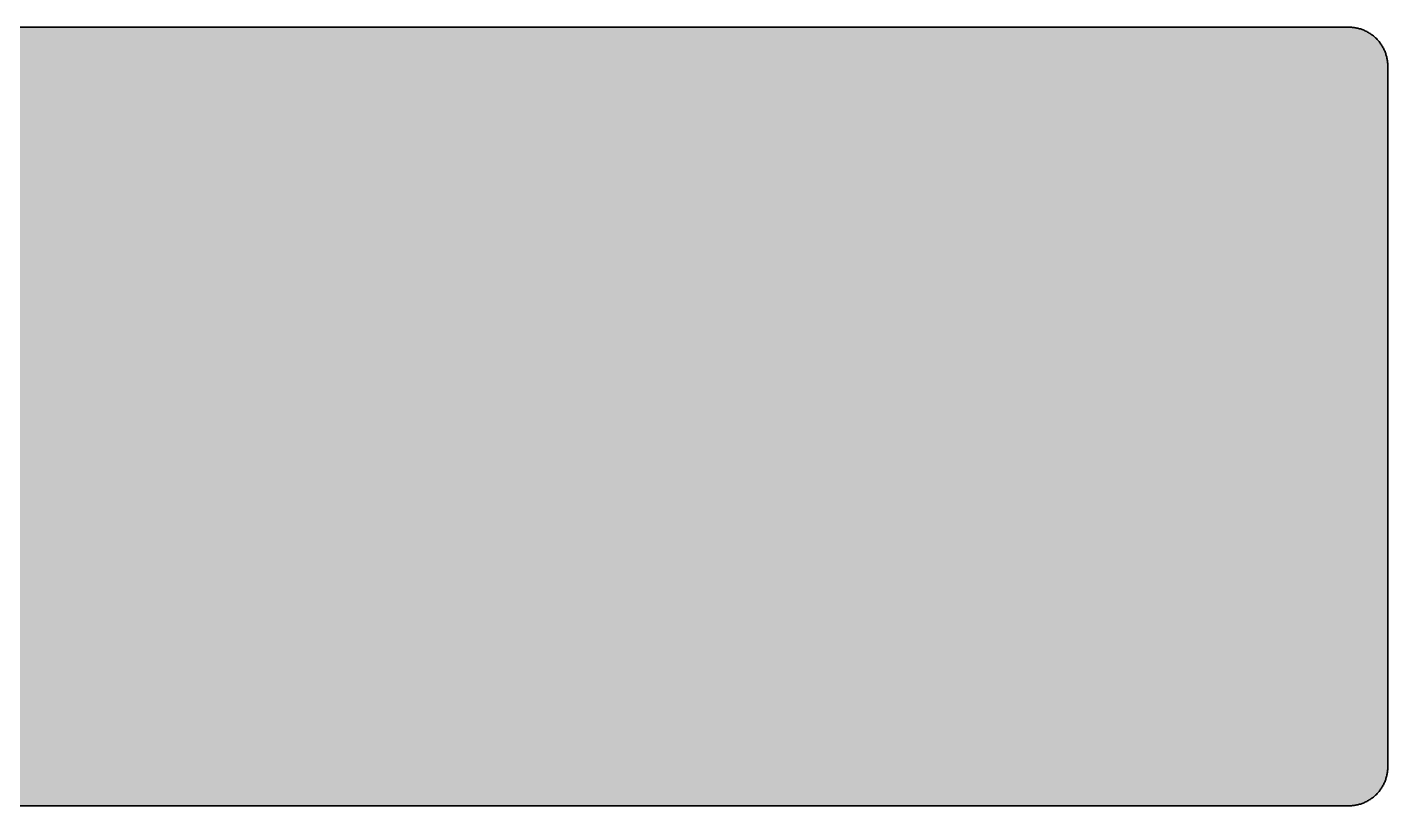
# Model space of a CAD drawing. Header units: millimetres. Extents: x -51 to 3551, y -971 to 463.
# Drawn here: x 1750 to 2449, y -971 to -571 of the extents above; entities that cross this region are included whole.
import ezdxf

# ---------------------------------------------------------------- set-up
doc = ezdxf.new("R2010")
doc.units = ezdxf.units.MM
doc.layers.add('Blocks', color=7, linetype='Continuous')
doc.layers.add('Blocks$Fill', color=7, linetype='Continuous', true_color=0xffffff)
doc.layers.add('Blocks$Inner', color=7, linetype='Continuous', lineweight=25, true_color=0x007f00)
doc.layers.add('Blocks$Outline', color=7, linetype='Continuous', lineweight=35, true_color=0xff3f3f)

# ---------------------------------------------------------------- blocks, each defined once
blk = doc.blocks.new('Pyramid 12 Bench Top')
at = {"layer": 'Blocks$Fill'}
blk.add_hatch(color=256, dxfattribs=at).paths.add_polyline_path([(722.61, -1311.42), (722.61, 1148.58), (722.61, 1149.03), (722.59, 1149.48), (722.57, 1149.93), (722.53, 1150.38), (722.48, 1150.84), (722.43, 1151.3), (722.36, 1151.76), (722.28, 1152.22), (722.19, 1152.69), (722.08, 1153.15), (721.97, 1153.62), (721.84, 1154.09), (721.7, 1154.55), (721.55, 1155.02), (721.38, 1155.48), (721.21, 1155.95), (721.02, 1156.41), (720.82, 1156.86), (720.6, 1157.32), (720.38, 1157.77), (720.14, 1158.22), (719.89, 1158.66), (719.63, 1159.1), (719.35, 1159.53), (719.07, 1159.95), (718.77, 1160.37), (718.46, 1160.79), (718.14, 1161.19), (717.81, 1161.59), (717.47, 1161.98), (717.11, 1162.36), (716.75, 1162.73), (716.38, 1163.09), (716, 1163.44), (715.61, 1163.78), (715.22, 1164.11), (714.81, 1164.43), (714.4, 1164.74), (713.98, 1165.04), (713.56, 1165.32), (713.12, 1165.6), (712.69, 1165.86), (712.24, 1166.11), (711.8, 1166.35), (711.35, 1166.58), (710.89, 1166.79), (710.43, 1166.99), (709.97, 1167.18), (709.51, 1167.36), (709.05, 1167.52), (708.58, 1167.67), (708.11, 1167.81), (707.65, 1167.94), (707.18, 1168.05), (706.72, 1168.16), (706.25, 1168.25), (705.79, 1168.33), (705.33, 1168.4), (704.87, 1168.46), (704.41, 1168.5), (703.95, 1168.54), (703.5, 1168.56), (703.06, 1168.58), (702.61, 1168.58), (342.61, 1168.58), (342.17, 1168.58), (341.72, 1168.56), (341.27, 1168.54), (340.81, 1168.5), (340.36, 1168.46), (339.9, 1168.4), (339.44, 1168.33), (338.97, 1168.25), (338.51, 1168.16), (338.04, 1168.05), (337.57, 1167.94), (337.11, 1167.81), (336.64, 1167.67), (336.18, 1167.52), (335.71, 1167.36), (335.25, 1167.18), (334.79, 1166.99), (334.33, 1166.79), (333.88, 1166.58), (333.43, 1166.35), (332.98, 1166.11), (332.54, 1165.86), (332.1, 1165.6), (331.67, 1165.32), (331.24, 1165.04), (330.82, 1164.74), (330.41, 1164.43), (330.01, 1164.11), (329.61, 1163.78), (329.22, 1163.44), (328.84, 1163.09), (328.47, 1162.73), (328.11, 1162.36), (327.76, 1161.98), (327.42, 1161.59), (327.08, 1161.19), (326.76, 1160.79), (326.46, 1160.37), (326.16, 1159.95), (325.87, 1159.53), (325.6, 1159.1), (325.33, 1158.66), (325.08, 1158.22), (324.85, 1157.77), (324.62, 1157.32), (324.41, 1156.86), (324.2, 1156.41), (324.02, 1155.95), (323.84, 1155.48), (323.68, 1155.02), (323.52, 1154.55), (323.38, 1154.09), (323.26, 1153.62), (323.14, 1153.15), (323.04, 1152.69), (322.95, 1152.22), (322.87, 1151.76), (322.8, 1151.3), (322.74, 1150.84), (322.69, 1150.38), (322.66, 1149.93), (322.63, 1149.48), (322.62, 1149.03), (322.61, 1148.58), (322.61, -1311.42), (322.62, -1311.86), (322.63, -1312.31), (322.66, -1312.76), (322.69, -1313.21), (322.74, -1313.67), (322.8, -1314.13), (322.87, -1314.59), (322.95, -1315.06), (323.04, -1315.52), (323.14, -1315.99), (323.26, -1316.45), (323.38, -1316.92), (323.52, -1317.39), (323.68, -1317.85), (323.84, -1318.32), (324.02, -1318.78), (324.2, -1319.24), (324.41, -1319.7), (324.62, -1320.15), (324.85, -1320.6), (325.08, -1321.05), (325.33, -1321.49), (325.6, -1321.93), (325.87, -1322.36), (326.16, -1322.79), (326.46, -1323.21), (326.76, -1323.62), (327.08, -1324.02), (327.42, -1324.42), (327.76, -1324.81), (328.11, -1325.19), (328.47, -1325.56), (328.84, -1325.92), (329.22, -1326.27), (329.61, -1326.61), (330.01, -1326.94), (330.41, -1327.26), (330.82, -1327.57), (331.24, -1327.87), (331.67, -1328.16), (332.1, -1328.43), (332.54, -1328.69), (332.98, -1328.94), (333.43, -1329.18), (333.88, -1329.41), (334.33, -1329.62), (334.79, -1329.82), (335.25, -1330.01), (335.71, -1330.19), (336.18, -1330.35), (336.64, -1330.5), (337.11, -1330.64), (337.57, -1330.77), (338.04, -1330.89), (338.51, -1330.99), (338.97, -1331.08), (339.44, -1331.16), (339.9, -1331.23), (340.36, -1331.29), (340.81, -1331.34), (341.27, -1331.37), (341.72, -1331.4), (342.17, -1331.41), (342.61, -1331.42), (702.61, -1331.42), (703.06, -1331.41), (703.5, -1331.4), (703.95, -1331.37), (704.41, -1331.34), (704.87, -1331.29), (705.33, -1331.23), (705.79, -1331.16), (706.25, -1331.08), (706.72, -1330.99), (707.18, -1330.89), (707.65, -1330.77), (708.11, -1330.64), (708.58, -1330.5), (709.05, -1330.35), (709.51, -1330.19), (709.97, -1330.01), (710.43, -1329.82), (710.89, -1329.62), (711.35, -1329.41), (711.8, -1329.18), (712.24, -1328.94), (712.69, -1328.69), (713.12, -1328.43), (713.56, -1328.16), (713.98, -1327.87), (714.4, -1327.57), (714.81, -1327.26), (715.22, -1326.94), (715.61, -1326.61), (716, -1326.27), (716.38, -1325.92), (716.75, -1325.56), (717.11, -1325.19), (717.47, -1324.81), (717.81, -1324.42), (718.14, -1324.02), (718.46, -1323.62), (718.77, -1323.21), (719.07, -1322.79), (719.35, -1322.36), (719.63, -1321.93), (719.89, -1321.49), (720.14, -1321.05), (720.38, -1320.6), (720.6, -1320.15), (720.82, -1319.7), (721.02, -1319.24), (721.21, -1318.78), (721.38, -1318.32), (721.55, -1317.85), (721.7, -1317.39), (721.84, -1316.92), (721.97, -1316.45), (722.08, -1315.99), (722.19, -1315.52), (722.28, -1315.06), (722.36, -1314.59), (722.43, -1314.13), (722.48, -1313.67), (722.53, -1313.21), (722.57, -1312.76), (722.59, -1312.31), (722.61, -1311.86)], flags=0)
at = {"layer": 'Blocks$Inner'}
blk.add_lwpolyline([(322.61, 1148.58), (322.61, -1311.42), (322.62, -1311.86), (322.63, -1312.31), (322.66, -1312.76), (322.69, -1313.21), (322.74, -1313.67), (322.8, -1314.13), (322.87, -1314.59), (322.95, -1315.06), (323.04, -1315.52), (323.14, -1315.99), (323.26, -1316.45), (323.38, -1316.92), (323.52, -1317.39), (323.68, -1317.85), (323.84, -1318.32), (324.02, -1318.78), (324.2, -1319.24), (324.41, -1319.7), (324.62, -1320.15), (324.85, -1320.6), (325.08, -1321.05), (325.33, -1321.49), (325.6, -1321.93), (325.87, -1322.36), (326.16, -1322.79), (326.46, -1323.21), (326.76, -1323.62), (327.08, -1324.02), (327.42, -1324.42), (327.76, -1324.81), (328.11, -1325.19), (328.47, -1325.56), (328.84, -1325.92), (329.22, -1326.27), (329.61, -1326.61), (330.01, -1326.94), (330.41, -1327.26), (330.82, -1327.57), (331.24, -1327.87), (331.67, -1328.16), (332.1, -1328.43), (332.54, -1328.69), (332.98, -1328.94), (333.43, -1329.18), (333.88, -1329.41), (334.33, -1329.62), (334.79, -1329.82), (335.25, -1330.01), (335.71, -1330.19), (336.18, -1330.35), (336.64, -1330.5), (337.11, -1330.64), (337.57, -1330.77), (338.04, -1330.89), (338.51, -1330.99), (338.97, -1331.08), (339.44, -1331.16), (339.9, -1331.23), (340.36, -1331.29), (340.81, -1331.34), (341.27, -1331.37), (341.72, -1331.4), (342.17, -1331.41), (342.61, -1331.42), (702.61, -1331.42), (703.06, -1331.41), (703.5, -1331.4), (703.95, -1331.37), (704.41, -1331.34), (704.87, -1331.29), (705.33, -1331.23), (705.79, -1331.16), (706.25, -1331.08), (706.72, -1330.99), (707.18, -1330.89), (707.65, -1330.77), (708.11, -1330.64), (708.58, -1330.5), (709.05, -1330.35), (709.51, -1330.19), (709.97, -1330.01), (710.43, -1329.82), (710.89, -1329.62), (711.35, -1329.41), (711.8, -1329.18), (712.24, -1328.94), (712.69, -1328.69), (713.12, -1328.43), (713.56, -1328.16), (713.98, -1327.87), (714.4, -1327.57), (714.81, -1327.26), (715.22, -1326.94), (715.61, -1326.61), (716, -1326.27), (716.38, -1325.92), (716.75, -1325.56), (717.11, -1325.19), (717.47, -1324.81), (717.81, -1324.42), (718.14, -1324.02), (718.46, -1323.62), (718.77, -1323.21), (719.07, -1322.79), (719.35, -1322.36), (719.63, -1321.93), (719.89, -1321.49), (720.14, -1321.05), (720.38, -1320.6), (720.6, -1320.15), (720.82, -1319.7), (721.02, -1319.24), (721.21, -1318.78), (721.38, -1318.32), (721.55, -1317.85), (721.7, -1317.39), (721.84, -1316.92), (721.97, -1316.45), (722.08, -1315.99), (722.19, -1315.52), (722.28, -1315.06), (722.36, -1314.59), (722.43, -1314.13), (722.48, -1313.67), (722.53, -1313.21), (722.57, -1312.76), (722.59, -1312.31), (722.61, -1311.86), (722.61, -1311.42), (722.61, 1148.58)], dxfattribs=at)
at = {"layer": 'Blocks$Outline'}
blk.add_lwpolyline([(322.61, 1148.58), (322.61, -1311.42), (322.62, -1311.86), (322.63, -1312.31), (322.66, -1312.76), (322.69, -1313.21), (322.74, -1313.67), (322.8, -1314.13), (322.87, -1314.59), (322.95, -1315.06), (323.04, -1315.52), (323.14, -1315.99), (323.26, -1316.45), (323.38, -1316.92), (323.52, -1317.39), (323.68, -1317.85), (323.84, -1318.32), (324.02, -1318.78), (324.2, -1319.24), (324.41, -1319.7), (324.62, -1320.15), (324.85, -1320.6), (325.08, -1321.05), (325.33, -1321.49), (325.6, -1321.93), (325.87, -1322.36), (326.16, -1322.79), (326.46, -1323.21), (326.76, -1323.62), (327.08, -1324.02), (327.42, -1324.42), (327.76, -1324.81), (328.11, -1325.19), (328.47, -1325.56), (328.84, -1325.92), (329.22, -1326.27), (329.61, -1326.61), (330.01, -1326.94), (330.41, -1327.26), (330.82, -1327.57), (331.24, -1327.87), (331.67, -1328.16), (332.1, -1328.43), (332.54, -1328.69), (332.98, -1328.94), (333.43, -1329.18), (333.88, -1329.41), (334.33, -1329.62), (334.79, -1329.82), (335.25, -1330.01), (335.71, -1330.19), (336.18, -1330.35), (336.64, -1330.5), (337.11, -1330.64), (337.57, -1330.77), (338.04, -1330.89), (338.51, -1330.99), (338.97, -1331.08), (339.44, -1331.16), (339.9, -1331.23), (340.36, -1331.29), (340.81, -1331.34), (341.27, -1331.37), (341.72, -1331.4), (342.17, -1331.41), (342.61, -1331.42), (702.61, -1331.42), (703.06, -1331.41), (703.5, -1331.4), (703.95, -1331.37), (704.41, -1331.34), (704.87, -1331.29), (705.33, -1331.23), (705.79, -1331.16), (706.25, -1331.08), (706.72, -1330.99), (707.18, -1330.89), (707.65, -1330.77), (708.11, -1330.64), (708.58, -1330.5), (709.05, -1330.35), (709.51, -1330.19), (709.97, -1330.01), (710.43, -1329.82), (710.89, -1329.62), (711.35, -1329.41), (711.8, -1329.18), (712.24, -1328.94), (712.69, -1328.69), (713.12, -1328.43), (713.56, -1328.16), (713.98, -1327.87), (714.4, -1327.57), (714.81, -1327.26), (715.22, -1326.94), (715.61, -1326.61), (716, -1326.27), (716.38, -1325.92), (716.75, -1325.56), (717.11, -1325.19), (717.47, -1324.81), (717.81, -1324.42), (718.14, -1324.02), (718.46, -1323.62), (718.77, -1323.21), (719.07, -1322.79), (719.35, -1322.36), (719.63, -1321.93), (719.89, -1321.49), (720.14, -1321.05), (720.38, -1320.6), (720.6, -1320.15), (720.82, -1319.7), (721.02, -1319.24), (721.21, -1318.78), (721.38, -1318.32), (721.55, -1317.85), (721.7, -1317.39), (721.84, -1316.92), (721.97, -1316.45), (722.08, -1315.99), (722.19, -1315.52), (722.28, -1315.06), (722.36, -1314.59), (722.43, -1314.13), (722.48, -1313.67), (722.53, -1313.21), (722.57, -1312.76), (722.59, -1312.31), (722.61, -1311.86), (722.61, -1311.42), (722.61, 1148.58)], dxfattribs=at)

msp = doc.modelspace()

# ---------------------------------------------------------------- block references
at = {"layer": 'Blocks', "rotation": 90.00000000000038}
msp.add_blockref('Pyramid 12 Bench Top', (1117.75, -1294.02), dxfattribs=at)

doc.saveas('drawing.dxf')
